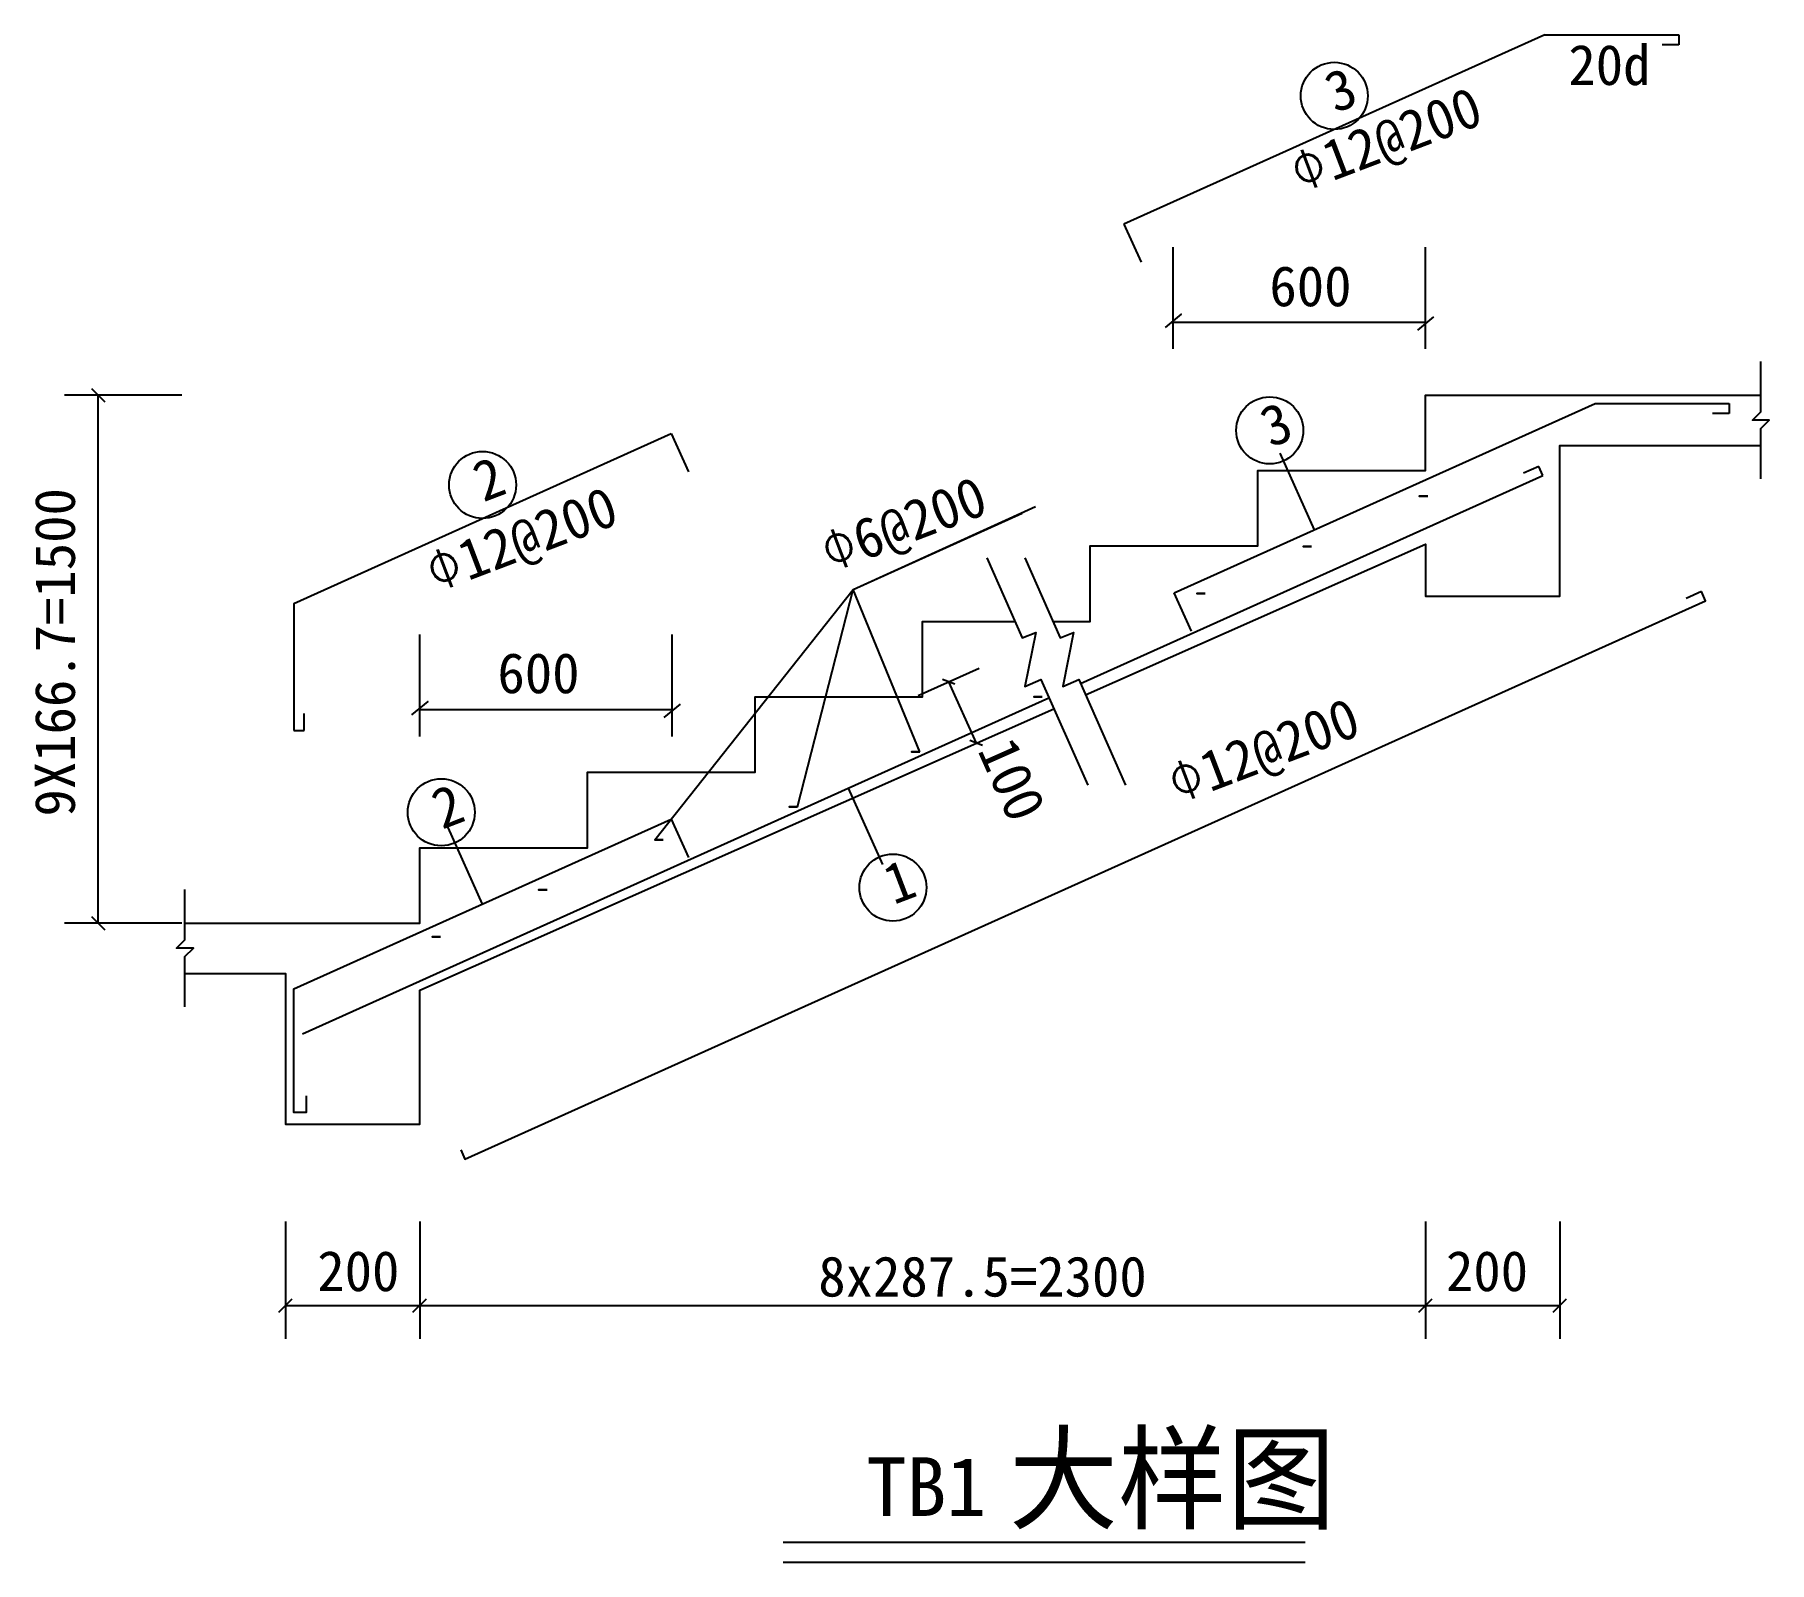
# Model space of a CAD drawing. Header units: metres. Extents: x 58239 to 68585, y -17650 to -8536.
import ezdxf

# ---------------------------------------------------------------- set-up
doc = ezdxf.new("R2010")
doc.units = ezdxf.units.M
for name, color, linetype in [('中文', 3, 'Continuous'), ('尺寸标注', 7, 'Continuous'), ('轮廓线', 4, 'Continuous'), ('钢筋', 1, 'Continuous'), ('钢筋标注', 11, 'Continuous')]:
    doc.layers.add(name, color=color, linetype=linetype)

msp = doc.modelspace()

# ---------------------------------------------------------------- linework, layer by layer
at = {"layer": '中文'}
msp.add_line((62703.64, -17649.59), (65816.48, -17649.59), dxfattribs=at)
msp.add_lwpolyline([(62703.64, -17529.6), (65816.48, -17529.6)], dxfattribs=at)
at = {"layer": '尺寸标注'}
for p, q in [((65029.51, -10411.26), (65029.51, -9803.23)), ((66534.61, -10411.26), (66534.61, -9803.23)), ((65029.51, -10251.25), (66534.61, -10251.25)), ((59116.45, -10686.47), (58416.45, -10686.47)), ((58616.45, -13836.47), (58616.45, -10686.47)), ((60534.93, -12722.48), (60534.93, -12114.45)), ((62040.03, -12722.48), (62040.03, -12114.45)), ((63507.57, -12479.47), (63872.34, -12315.32)), ((63689.95, -12397.39), (63854.1, -12762.16)), ((60534.93, -12562.47), (62040.03, -12562.47)), ((59116.45, -13836.47), (58416.45, -13836.47)), ((59734.93, -15617.18), (59734.93, -16317.18)), ((60534.93, -15617.18), (60534.93, -16317.18)), ((66534.93, -15617.18), (66534.93, -16317.18)), ((67334.93, -15617.18), (67334.93, -16317.18)), ((59734.93, -16117.18), (60534.93, -16117.18)), ((60534.93, -16117.18), (66534.93, -16117.18)), ((66534.93, -16117.18), (67334.93, -16117.18))]:
    msp.add_line(p, q, dxfattribs=at)
for points in [[(65077.54, -10203.25), (65077.54, -10203.25), (64981.47, -10283.26)], [(66582.64, -10219.25), (66486.57, -10299.26)], [(58576.45, -10646.47), (58656.45, -10726.47)], [(63727.35, -12411.58), (63652.55, -12383.21)], [(60582.96, -12514.47), (60582.96, -12514.47), (60486.89, -12594.48)], [(62088.06, -12530.47), (61991.99, -12610.48)], [(63891.5, -12776.35), (63816.7, -12747.98)], [(58576.45, -13796.47), (58656.45, -13876.47)], [(59694.93, -16157.18), (59774.93, -16077.18)], [(60494.93, -16157.18), (60574.93, -16077.18)], [(66494.93, -16157.18), (66574.93, -16077.18)], [(67294.93, -16157.18), (67374.93, -16077.18)]]:
    msp.add_lwpolyline(points, dxfattribs=at)
at = {"layer": '轮廓线'}
for points in [[(68534.93, -11186.47), (68534.93, -10886.47), (68584.93, -10836.47), (68484.93, -10836.47), (68534.93, -10786.47), (68534.93, -10486.47)], [(64311.92, -12036.47), (64534.93, -12036.47), (64534.93, -11586.47), (65534.93, -11586.47), (65534.93, -11136.47), (66534.93, -11136.47), (66534.93, -10686.47), (66934.93, -10686.47), (68534.93, -10686.47)], [(64506.39, -12474.89), (66534.93, -11575.11), (66534.93, -11575.11), (66534.93, -11886.47), (67334.93, -11886.47), (67334.93, -10986.47), (68534.93, -10986.47)], [(63917.67, -11656.91), (64129.33, -12134.09), (64209.49, -12102.05), (64144.87, -12424.99), (64239.71, -12382.92), (64519.63, -13014)], [(64143.56, -11656.91), (64355.22, -12134.09), (64435.38, -12102.05), (64370.75, -12424.99), (64465.59, -12382.92), (64745.52, -13014)], [(59134.93, -13836.47), (60134.93, -13836.47), (60534.93, -13836.47), (60534.93, -13386.47), (61534.93, -13386.47), (61534.93, -12936.47), (62534.93, -12936.47), (62534.93, -12486.47), (63534.93, -12486.47), (63534.93, -12036.47), (64086.03, -12036.47)], [(59134.93, -14136.47), (59734.93, -14136.47), (59734.93, -15036.47), (60534.93, -15036.47), (60534.93, -14236.47), (60534.93, -14236.47), (64317.63, -12558.61)], [(59134.93, -14336.47), (59134.93, -14036.47), (59184.93, -13986.47), (59084.93, -13986.47), (59134.93, -13936.47), (59134.93, -13636.47)]]:
    msp.add_lwpolyline(points, dxfattribs=at)
at = {"layer": '钢筋'}
for points in [[(67245.66, -8536.47), (64734.93, -9666.3)], [(67245.66, -8536.47), (68045.66, -8536.47)], [(68045.66, -8536.47), (68045.66, -8596.47)], [(68045.66, -8596.47), (67945.66, -8596.47)], [(64734.93, -9666.3), (64837.52, -9894.28)], [(65034.93, -11866.3), (67545.66, -10736.47), (68345.66, -10736.47)], [(68345.66, -10736.47), (68345.66, -10796.47)], [(68345.66, -10796.47), (68245.66, -10796.47)], [(59784.93, -11928.8), (62034.93, -10916.3)], [(62034.93, -10916.3), (62137.52, -11144.28)], [(64476.66, -12407.86), (67234.93, -11166.64)], [(67210.3, -11111.93), (67119.11, -11152.96)], [(67234.93, -11166.64), (67210.3, -11111.93)], [(66547.34, -11290.22), (66497.34, -11290.22), (66547.34, -11290.22)], [(65854.51, -11589.24), (65804.51, -11589.24), (65854.51, -11589.24)], [(60779.92, -15188.97), (60804.54, -15243.68), (65257.97, -13239.64), (68204.54, -11913.68), (68179.92, -11858.96)], [(65137.52, -12094.28), (65034.93, -11866.3)], [(65219.45, -11870.32), (65169.45, -11870.32), (65219.45, -11870.32)], [(68179.92, -11858.96), (68088.73, -11900)], [(59784.93, -11928.8), (59784.93, -12686.47)], [(59834.93, -14496.64), (64288.35, -12492.6)], [(64248.43, -12486.3), (64198.43, -12486.3), (64248.43, -12486.3)], [(59844.93, -12686.47), (59844.93, -12586.47)], [(59784.93, -12686.47), (59844.93, -12686.47)], [(63518.89, -12814.6), (63468.89, -12814.6), (63518.89, -12814.6)], [(59857.35, -14866.37), (59857.35, -14966.37), (59784.93, -14966.37), (59784.93, -14228.8), (62034.93, -13216.3)], [(62034.93, -13216.3), (62137.52, -13444.28)], [(62789.35, -13142.89), (62739.35, -13142.89), (62789.35, -13142.89)], [(61987.13, -13339.03), (61937.13, -13339.03), (61987.13, -13339.03)], [(61294.31, -13638.05), (61244.31, -13638.05), (61294.31, -13638.05)], [(60659.25, -13919.13), (60609.25, -13919.13), (60659.25, -13919.13)]]:
    msp.add_lwpolyline(points, dxfattribs=at)
at = {"layer": '钢筋标注'}
for p, q in [((65871.84, -11489.69), (65666.65, -11033.73)), ((63120.31, -11846.12), (64208.54, -11351.72)), ((63120.31, -11846.12), (64129.39, -11391.28)), ((61937.13, -13339.03), (63120.31, -11846.12)), ((62789.35, -13142.89), (63120.31, -11846.12)), ((63518.89, -12814.6), (63120.31, -11846.12)), ((63090.93, -13031.44), (63296.11, -13487.4)), ((60909.93, -13722.55), (60704.74, -13266.59))]:
    msp.add_line(p, q, dxfattribs=at)
for centre in [(65990.29, -8901.39), (65605.1, -10896.94), (60909.93, -11222.55), (60663.71, -13175.4), (63357.66, -13624.19)]:
    msp.add_circle(centre, 200, dxfattribs=at)

# ---------------------------------------------------------------- texts
at = {"layer": '中文'}
for s, height, p in [('大样图', 500, (64049.37, -17399.79)), ('TB1', 350, (63200.29, -17373.14))]:
    msp.add_text(s, height=height, dxfattribs=at).set_placement(p)
at = {"layer": '尺寸标注'}
for s, p in [('600', (65603.23, -10156.42)), ('600', (60998.58, -12464.82)), ('200', (59924.16, -16031.71)), ('8x287.5=2300', (62912.39, -16064.17)), ('200', (66656.37, -16031.71))]:
    msp.add_text(s, height=240, dxfattribs=at).set_placement(p)
for s, rotation, p in [('9X166.7=1500', 90, (58478.52, -13200.53)), ('100', 294, (63859.92, -12804.32))]:
    msp.add_text(s, height=240, rotation=rotation, dxfattribs=at).set_placement(p)
at = {"layer": '钢筋标注'}
msp.add_text('20d', height=240, dxfattribs=at).set_placement((67386.46, -8836.47))
for s, p in [('3', (65994.18, -9005.62)), ('%%13012@200', (65785.58, -9484.52)), ('3', (65608.99, -11001.18)), ('2', (60913.81, -11326.79)), ('%%13012@200', (60629.9, -11868.78)), ('%%1306@200', (62984.42, -11750.13)), ('%%13012@200', (65055.43, -13129.2)), ('2', (60667.6, -13279.63)), ('1', (63361.55, -13728.42))]:
    msp.add_text(s, height=240, rotation=20.83, dxfattribs=at).set_placement(p)

doc.saveas('drawing.dxf')
